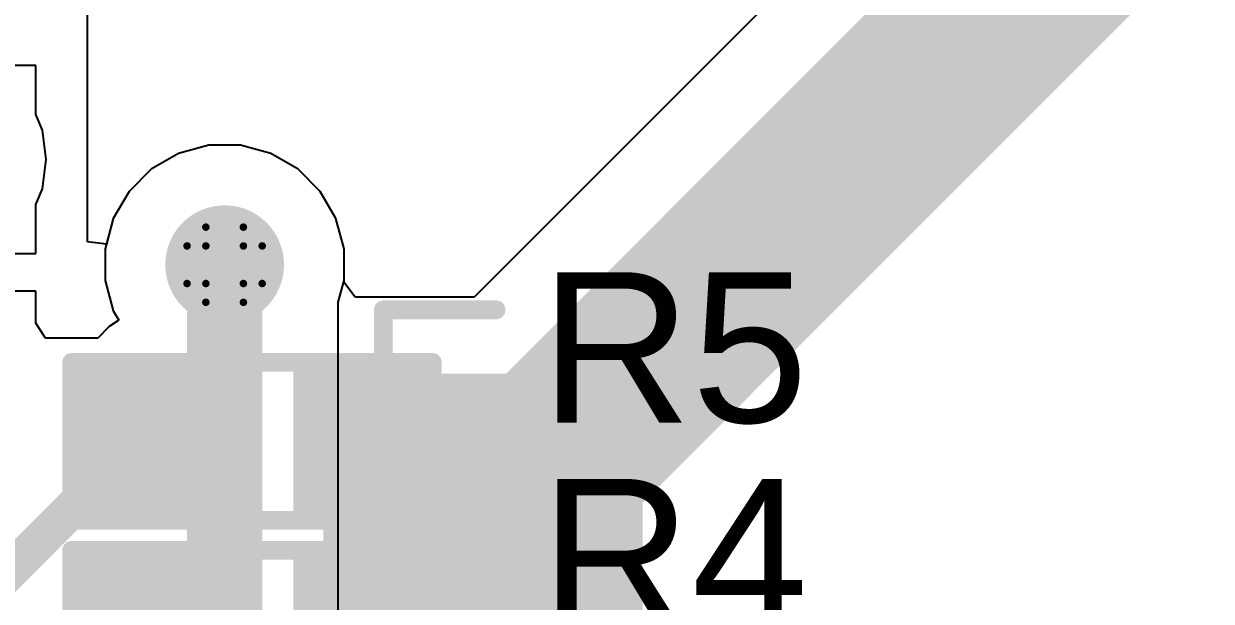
# Model space of a CAD drawing. Header units: inches. Extents: x -60 to 307, y -25 to 134.
# Drawn here: x 26.27 to 34.3, y 20.76 to 24.67 of the extents above; entities that cross this region are included whole.
import ezdxf

# ---------------------------------------------------------------- set-up
doc = ezdxf.new("R2010")
doc.units = ezdxf.units.IN
for name, color, linetype in [('BOARD OUTLINE', 216, 'Continuous'), ('Bottom Layer', 5, 'Continuous'), ('Bottom Solder', 6, 'Continuous'), ('Drill Drawing', 1, 'Continuous'), ('Top Layer', 1, 'Continuous'), ('Top Overlay', 2, 'Continuous'), ('Top Paste', 8, 'Continuous'), ('Top Solder', 216, 'Continuous'), ('Via Holes', 16, 'Continuous')]:
    doc.layers.add(name, color=color, linetype=linetype)
doc.styles.add('Arial', font='', dxfattribs={"height": 0.2})
doc.styles.get('Arial').set_extended_font_data('Arial')

# ---------------------------------------------------------------- blocks, each defined once
blk = doc.blocks.new('RES_0603_16')
at = {"layer": 'Top Layer'}
for points in [[(-0.381, 0.4445), (-0.381, -0.4445), (-1.143, -0.4445), (-1.143, 0.4445)], [(1.143, 0.4445), (1.143, -0.4445), (0.381, -0.4445), (0.381, 0.4445)]]:
    blk.add_hatch(color=1, dxfattribs=at).paths.add_polyline_path(points)
at = {"layer": 'Top Paste'}
for points in [[(-0.381, 0.4445), (-0.381, -0.4445), (-1.143, -0.4445), (-1.143, 0.4445)], [(1.143, 0.4445), (1.143, -0.4445), (0.381, -0.4445), (0.381, 0.4445)]]:
    blk.add_hatch(color=8, dxfattribs=at).paths.add_polyline_path(points)
at = {"layer": 'Top Solder'}
for points in [[(-0.2794, 0.5461), (-0.2794, -0.5461), (-1.2446, -0.5461), (-1.2446, 0.5461)], [(1.2446, 0.5461), (1.2446, -0.5461), (0.2794, -0.5461), (0.2794, 0.5461)]]:
    blk.add_hatch(color=216, dxfattribs=at).paths.add_polyline_path(points)
at = {"layer": 'Top Overlay'}
for points in [[(-1.2192, 0.5334, 0.127, 0.127, 0), (1.2192, 0.5334, 0.127, 0.127, 0)], [(-1.2192, -0.5334, 0.127, 0.127, 0), (-1.2192, 0.5334, 0.127, 0.127, 0)], [(1.2192, -0.5334, 0.127, 0.127, 0), (1.2192, 0.5334, 0.127, 0.127, 0)], [(-1.2192, -0.5334, 0.127, 0.127, 0), (1.2192, -0.5334, 0.127, 0.127, 0)]]:
    blk.add_lwpolyline(points, format="xyseb", dxfattribs=at)
for points in [[(-1.25095, 0.5334, 0.0635, 0.0635, 1), (-1.18745, 0.5334, 0.0635, 0.0635, 1)], [(-1.25095, 0.5334, 0.0635, 0.0635, 1), (-1.18745, 0.5334, 0.0635, 0.0635, 1)], [(1.18745, 0.5334, 0.0635, 0.0635, 1), (1.25095, 0.5334, 0.0635, 0.0635, 1)], [(1.18745, 0.5334, 0.0635, 0.0635, 1), (1.25095, 0.5334, 0.0635, 0.0635, 1)], [(-1.25095, -0.5334, 0.0635, 0.0635, 1), (-1.18745, -0.5334, 0.0635, 0.0635, 1)], [(-1.25095, -0.5334, 0.0635, 0.0635, 1), (-1.18745, -0.5334, 0.0635, 0.0635, 1)], [(1.18745, -0.5334, 0.0635, 0.0635, 1), (1.25095, -0.5334, 0.0635, 0.0635, 1)], [(1.18745, -0.5334, 0.0635, 0.0635, 1), (1.25095, -0.5334, 0.0635, 0.0635, 1)]]:
    blk.add_lwpolyline(points, format="xyseb", close=True, dxfattribs=at)
blk = doc.blocks.new('RES_0603_17')
at = {"layer": 'Top Layer'}
for points in [[(-0.381, 0.4445), (-0.381, -0.4445), (-1.143, -0.4445), (-1.143, 0.4445)], [(1.143, 0.4445), (1.143, -0.4445), (0.381, -0.4445), (0.381, 0.4445)]]:
    blk.add_hatch(color=1, dxfattribs=at).paths.add_polyline_path(points)
at = {"layer": 'Top Paste'}
for points in [[(-0.381, 0.4445), (-0.381, -0.4445), (-1.143, -0.4445), (-1.143, 0.4445)], [(1.143, 0.4445), (1.143, -0.4445), (0.381, -0.4445), (0.381, 0.4445)]]:
    blk.add_hatch(color=8, dxfattribs=at).paths.add_polyline_path(points)
at = {"layer": 'Top Solder'}
for points in [[(-0.2794, 0.5461), (-0.2794, -0.5461), (-1.2446, -0.5461), (-1.2446, 0.5461)], [(1.2446, 0.5461), (1.2446, -0.5461), (0.2794, -0.5461), (0.2794, 0.5461)]]:
    blk.add_hatch(color=216, dxfattribs=at).paths.add_polyline_path(points)
at = {"layer": 'Top Overlay'}
for points in [[(-1.2192, 0.5334, 0.127, 0.127, 0), (1.2192, 0.5334, 0.127, 0.127, 0)], [(-1.2192, -0.5334, 0.127, 0.127, 0), (-1.2192, 0.5334, 0.127, 0.127, 0)], [(1.2192, -0.5334, 0.127, 0.127, 0), (1.2192, 0.5334, 0.127, 0.127, 0)], [(-1.2192, -0.5334, 0.127, 0.127, 0), (1.2192, -0.5334, 0.127, 0.127, 0)]]:
    blk.add_lwpolyline(points, format="xyseb", dxfattribs=at)
for points in [[(-1.25095, 0.5334, 0.0635, 0.0635, 1), (-1.18745, 0.5334, 0.0635, 0.0635, 1)], [(-1.25095, 0.5334, 0.0635, 0.0635, 1), (-1.18745, 0.5334, 0.0635, 0.0635, 1)], [(1.18745, 0.5334, 0.0635, 0.0635, 1), (1.25095, 0.5334, 0.0635, 0.0635, 1)], [(1.18745, 0.5334, 0.0635, 0.0635, 1), (1.25095, 0.5334, 0.0635, 0.0635, 1)], [(-1.25095, -0.5334, 0.0635, 0.0635, 1), (-1.18745, -0.5334, 0.0635, 0.0635, 1)], [(-1.25095, -0.5334, 0.0635, 0.0635, 1), (-1.18745, -0.5334, 0.0635, 0.0635, 1)], [(1.18745, -0.5334, 0.0635, 0.0635, 1), (1.25095, -0.5334, 0.0635, 0.0635, 1)], [(1.18745, -0.5334, 0.0635, 0.0635, 1), (1.25095, -0.5334, 0.0635, 0.0635, 1)]]:
    blk.add_lwpolyline(points, format="xyseb", close=True, dxfattribs=at)

msp = doc.modelspace()

# ---------------------------------------------------------------- hatches: boundary and pattern name
at = {"layer": 'Bottom Layer'}
h = msp.add_hatch(color=5, dxfattribs=at)
edge = h.paths.add_edge_path()
edge.add_arc((27.6284, 23.0378), 0.3, 0, 360)
at = {"layer": 'Bottom Solder'}
h = msp.add_hatch(color=6, dxfattribs=at)
edge = h.paths.add_edge_path()
edge.add_arc((27.6284, 23.0378), 0.4016, 0, 360)
at = {"layer": 'Top Layer'}
h = msp.add_hatch(color=1, dxfattribs=at)
edge = h.paths.add_edge_path()
edge.add_arc((27.6284, 23.0378), 0.3, 0, 360)
msp.add_hatch(color=1, dxfattribs=at).paths.add_polyline_path([(28.2956, 17.9705), (30.4546, 17.9705), (30.4546, 22.3012), (28.2956, 22.3012)])
at = {"layer": 'Top Solder'}
h = msp.add_hatch(color=216, dxfattribs=at)
edge = h.paths.add_edge_path()
edge.add_arc((27.6284, 23.0378), 0.4016, 0, 360)
at = {"layer": 'Via Holes'}
h = msp.add_hatch(color=7, dxfattribs=at)
edge = h.paths.add_edge_path()
edge.add_arc((27.6284, 23.0378), 0.15, 0, 360)

# ---------------------------------------------------------------- linework, layer by layer
at = {"layer": 'BOARD OUTLINE'}
msp.add_lwpolyline([(33.8897, 54.2383, 0.254, 0.254, -6.230382), (11.9835, 54.2604, 0.254, 0.254, 0)], format="xyseb", dxfattribs=at)
at = {"layer": 'Bottom Layer'}
for p, q in [((26.702, 23.1929), (26.702, 29.845)), ((27.3165, 23.7907), (27.1323, 23.6844)), ((27.522, 23.8458), (27.3165, 23.7907)), ((27.7348, 23.8458), (27.522, 23.8458)), ((27.9403, 23.7907), (27.7348, 23.8458)), ((28.1245, 23.6844), (27.9403, 23.7907)), ((27.1323, 23.6844), (26.9818, 23.5339)), ((28.275, 23.5339), (28.1245, 23.6844)), ((26.9818, 23.5339), (26.8755, 23.3497)), ((28.3813, 23.3497), (28.275, 23.5339)), ((26.8755, 23.3497), (26.829, 23.1762)), ((28.4364, 23.1442), (28.3813, 23.3497)), ((26.829, 23.1762), (26.702, 23.1929)), ((28.4364, 22.9314), (28.4364, 23.1442)), ((28.397, 22.7843), (28.4364, 22.9314)), ((28.397, 19.4797), (28.397, 22.7843))]:
    msp.add_line(p, q, dxfattribs=at)
msp.add_lwpolyline([(27.6284, 14.5474, 0.508, 0.508, 0), (27.6284, 23.0378, 0.508, 0.508, 0)], format="xyseb", dxfattribs=at)
msp.add_lwpolyline([(27.5014, 23.0378, 0.254, 0.254, 1), (27.7554, 23.0378, 0.254, 0.254, 1)], format="xyseb", close=True, dxfattribs=at)
at = {"layer": 'Drill Drawing'}
for points in [[(27.5014, 23.1648, 0.0508, 0.0508, 0), (27.5014, 23.2918, 0.0508, 0.0508, 0)], [(27.5014, 23.2918, 0.0508, 0.0508, 0), (27.7554, 23.2918, 0.0508, 0.0508, 0)], [(27.7554, 23.1648, 0.0508, 0.0508, 0), (27.7554, 23.2918, 0.0508, 0.0508, 0)], [(27.3744, 22.9108, 0.0508, 0.0508, 0), (27.3744, 23.1648, 0.0508, 0.0508, 0)], [(27.3744, 23.1648, 0.0508, 0.0508, 0), (27.5014, 23.1648, 0.0508, 0.0508, 0)], [(27.7554, 23.1648, 0.0508, 0.0508, 0), (27.8824, 23.1648, 0.0508, 0.0508, 0)], [(27.8824, 22.9108, 0.0508, 0.0508, 0), (27.8824, 23.1648, 0.0508, 0.0508, 0)], [(27.3744, 22.9108, 0.0508, 0.0508, 0), (27.5014, 22.9108, 0.0508, 0.0508, 0)], [(27.5014, 22.7838, 0.0508, 0.0508, 0), (27.5014, 22.9108, 0.0508, 0.0508, 0)], [(27.7554, 22.9108, 0.0508, 0.0508, 0), (27.8824, 22.9108, 0.0508, 0.0508, 0)], [(27.7554, 22.7838, 0.0508, 0.0508, 0), (27.7554, 22.9108, 0.0508, 0.0508, 0)], [(27.5014, 22.7838, 0.0508, 0.0508, 0), (27.7554, 22.7838, 0.0508, 0.0508, 0)]]:
    msp.add_lwpolyline(points, format="xyseb", dxfattribs=at)
for points in [[(27.4887, 23.2918, 0.0254, 0.0254, 1), (27.5141, 23.2918, 0.0254, 0.0254, 1)], [(27.4887, 23.2918, 0.0254, 0.0254, 1), (27.5141, 23.2918, 0.0254, 0.0254, 1)], [(27.7427, 23.2918, 0.0254, 0.0254, 1), (27.7681, 23.2918, 0.0254, 0.0254, 1)], [(27.7427, 23.2918, 0.0254, 0.0254, 1), (27.7681, 23.2918, 0.0254, 0.0254, 1)], [(27.3617, 23.1648, 0.0254, 0.0254, 1), (27.3871, 23.1648, 0.0254, 0.0254, 1)], [(27.3617, 23.1648, 0.0254, 0.0254, 1), (27.3871, 23.1648, 0.0254, 0.0254, 1)], [(27.4887, 23.1648, 0.0254, 0.0254, 1), (27.5141, 23.1648, 0.0254, 0.0254, 1)], [(27.4887, 23.1648, 0.0254, 0.0254, 1), (27.5141, 23.1648, 0.0254, 0.0254, 1)], [(27.7427, 23.1648, 0.0254, 0.0254, 1), (27.7681, 23.1648, 0.0254, 0.0254, 1)], [(27.7427, 23.1648, 0.0254, 0.0254, 1), (27.7681, 23.1648, 0.0254, 0.0254, 1)], [(27.8697, 23.1648, 0.0254, 0.0254, 1), (27.8951, 23.1648, 0.0254, 0.0254, 1)], [(27.8697, 23.1648, 0.0254, 0.0254, 1), (27.8951, 23.1648, 0.0254, 0.0254, 1)], [(27.3617, 22.9108, 0.0254, 0.0254, 1), (27.3871, 22.9108, 0.0254, 0.0254, 1)], [(27.3617, 22.9108, 0.0254, 0.0254, 1), (27.3871, 22.9108, 0.0254, 0.0254, 1)], [(27.4887, 22.9108, 0.0254, 0.0254, 1), (27.5141, 22.9108, 0.0254, 0.0254, 1)], [(27.4887, 22.9108, 0.0254, 0.0254, 1), (27.5141, 22.9108, 0.0254, 0.0254, 1)], [(27.7427, 22.9108, 0.0254, 0.0254, 1), (27.7681, 22.9108, 0.0254, 0.0254, 1)], [(27.7427, 22.9108, 0.0254, 0.0254, 1), (27.7681, 22.9108, 0.0254, 0.0254, 1)], [(27.8697, 22.9108, 0.0254, 0.0254, 1), (27.8951, 22.9108, 0.0254, 0.0254, 1)], [(27.8697, 22.9108, 0.0254, 0.0254, 1), (27.8951, 22.9108, 0.0254, 0.0254, 1)], [(27.4887, 22.7838, 0.0254, 0.0254, 1), (27.5141, 22.7838, 0.0254, 0.0254, 1)], [(27.4887, 22.7838, 0.0254, 0.0254, 1), (27.5141, 22.7838, 0.0254, 0.0254, 1)], [(27.7427, 22.7838, 0.0254, 0.0254, 1), (27.7681, 22.7838, 0.0254, 0.0254, 1)], [(27.7427, 22.7838, 0.0254, 0.0254, 1), (27.7681, 22.7838, 0.0254, 0.0254, 1)]]:
    msp.add_lwpolyline(points, format="xyseb", close=True, dxfattribs=at)
at = {"layer": 'Top Layer'}
for p, q in [((34.7956, 28.298), (29.3168, 22.8192)), ((26.3525, 24.384), (26.0973, 24.384)), ((26.3525, 24.0539), (26.3525, 24.384)), ((26.3964, 23.9479), (26.3525, 24.0539)), ((26.4226, 23.749), (26.3964, 23.9479)), ((27.3165, 23.7907), (27.1323, 23.6844)), ((27.522, 23.8458), (27.3165, 23.7907)), ((27.7348, 23.8458), (27.522, 23.8458)), ((27.9403, 23.7907), (27.7348, 23.8458)), ((28.1245, 23.6844), (27.9403, 23.7907)), ((26.3964, 23.5501), (26.4226, 23.749)), ((27.1323, 23.6844), (26.9818, 23.5339)), ((28.275, 23.5339), (28.1245, 23.6844)), ((26.3525, 23.4441), (26.3964, 23.5501)), ((26.9818, 23.5339), (26.8755, 23.3497)), ((28.3813, 23.3497), (28.275, 23.5339)), ((26.3525, 23.114), (26.3525, 23.4441)), ((26.8755, 23.3497), (26.8204, 23.1442)), ((28.4364, 23.1442), (28.3813, 23.3497)), ((26.8204, 23.1442), (26.8204, 22.9314)), ((28.4364, 22.9314), (28.4364, 23.1442)), ((26.0782, 23.114), (26.3525, 23.114)), ((26.8204, 22.9314), (26.8755, 22.7259)), ((28.4333, 22.9199), (28.4364, 22.9314)), ((28.5106, 22.8192), (28.4333, 22.9199)), ((26.3525, 22.86), (25.8419, 22.86)), ((26.3525, 22.6432), (26.3525, 22.86)), ((29.3168, 22.8192), (28.5106, 22.8192)), ((26.8755, 22.7259), (26.912, 22.6626)), ((26.912, 22.6626), (26.8472, 22.6193)), ((26.416, 22.5425), (26.3525, 22.6432)), ((26.8472, 22.6193), (26.7704, 22.5425)), ((26.7704, 22.5425), (26.416, 22.5425))]:
    msp.add_line(p, q, dxfattribs=at)
for points in [[(29.8196, 21.6916, 1.27, 1.27, 0), (35.6108, 27.4828, 1.27, 1.27, 0)], [(27.6284, 22.4214, 0.254, 0.254, 0), (27.6284, 23.0378, 0.254, 0.254, 0)], [(27.3685, 22.1615, 0.254, 0.254, 0), (27.6284, 22.4214, 0.254, 0.254, 0)], [(29.8196, 19.9517, 1.27, 1.27, 0), (29.8196, 21.6916, 1.27, 1.27, 0)], [(27.051, 21.9075, 0.254, 0.254, 0), (27.305, 22.1615, 0.254, 0.254, 0)], [(27.305, 22.1615, 0.254, 0.254, 0), (27.3685, 22.1615, 0.254, 0.254, 0)], [(27.051, 21.844, 0.254, 0.254, 0), (27.051, 21.9075, 0.254, 0.254, 0)], [(24.61, 19.403, 0.254, 0.254, 0), (27.051, 21.844, 0.254, 0.254, 0)]]:
    msp.add_lwpolyline(points, format="xyseb", dxfattribs=at)
for points in [[(27.5649, 23.0378, 0.127, 0.127, 1), (27.6919, 23.0378, 0.127, 0.127, 1)], [(27.5649, 22.4214, 0.127, 0.127, 1), (27.6919, 22.4214, 0.127, 0.127, 1)], [(27.5649, 22.4214, 0.127, 0.127, 1), (27.6919, 22.4214, 0.127, 0.127, 1)], [(29.5021, 21.6916, 0.635, 0.635, 1), (30.1371, 21.6916, 0.635, 0.635, 1)], [(29.5021, 21.6916, 0.635, 0.635, 1), (30.1371, 21.6916, 0.635, 0.635, 1)], [(27.2415, 22.1615, 0.127, 0.127, 1), (27.3685, 22.1615, 0.127, 0.127, 1)], [(27.2415, 22.1615, 0.127, 0.127, 1), (27.3685, 22.1615, 0.127, 0.127, 1)], [(27.305, 22.1615, 0.127, 0.127, 1), (27.432, 22.1615, 0.127, 0.127, 1)], [(27.305, 22.1615, 0.127, 0.127, 1), (27.432, 22.1615, 0.127, 0.127, 1)], [(26.9875, 21.9075, 0.127, 0.127, 1), (27.1145, 21.9075, 0.127, 0.127, 1)], [(26.9875, 21.9075, 0.127, 0.127, 1), (27.1145, 21.9075, 0.127, 0.127, 1)], [(26.9875, 21.844, 0.127, 0.127, 1), (27.1145, 21.844, 0.127, 0.127, 1)], [(26.9875, 21.844, 0.127, 0.127, 1), (27.1145, 21.844, 0.127, 0.127, 1)]]:
    msp.add_lwpolyline(points, format="xyseb", close=True, dxfattribs=at)
at = {"layer": 'Top Overlay'}
for points in [[(28.702, 22.733, 0.127, 0.127, 0), (29.464, 22.733, 0.127, 0.127, 0)], [(28.702, 22.3774, 0.127, 0.127, 0), (28.702, 22.733, 0.127, 0.127, 0)], [(28.6785, 22.3774, 0.127, 0.127, 0), (28.702, 22.3774, 0.127, 0.127, 0)], [(29.0322, 20.8887, 0.127, 0.127, 0), (29.4386, 20.8887, 0.127, 0.127, 0)]]:
    msp.add_lwpolyline(points, format="xyseb", dxfattribs=at)
for points in [[(28.6702, 22.733, 0.0635, 0.0635, 1), (28.7338, 22.733, 0.0635, 0.0635, 1)], [(28.6702, 22.733, 0.0635, 0.0635, 1), (28.7338, 22.733, 0.0635, 0.0635, 1)], [(29.4322, 22.733, 0.0635, 0.0635, 1), (29.4957, 22.733, 0.0635, 0.0635, 1)], [(28.6468, 22.3774, 0.0635, 0.0635, 1), (28.7103, 22.3774, 0.0635, 0.0635, 1)], [(28.6702, 22.3774, 0.0635, 0.0635, 1), (28.7338, 22.3774, 0.0635, 0.0635, 1)], [(28.6702, 22.3774, 0.0635, 0.0635, 1), (28.7338, 22.3774, 0.0635, 0.0635, 1)], [(29.0005, 20.8887, 0.0635, 0.0635, 1), (29.0639, 20.8887, 0.0635, 0.0635, 1)], [(29.4068, 20.8887, 0.0635, 0.0635, 1), (29.4703, 20.8887, 0.0635, 0.0635, 1)]]:
    msp.add_lwpolyline(points, format="xyseb", close=True, dxfattribs=at)

# ---------------------------------------------------------------- block references
for name, p in [('RES_0603_16', (27.813, 21.844)), ('RES_0603_17', (27.813, 20.574))]:
    msp.add_blockref(name, p)

# ---------------------------------------------------------------- texts
at = {"layer": 'Top Overlay', "style": 'Arial'}
for s, p in [('R5', (29.7606, 21.9712)), ('R4', (29.7606, 20.5742))]:
    msp.add_text(s, height=1.016, dxfattribs=at).set_placement(p)

doc.saveas('drawing.dxf')
